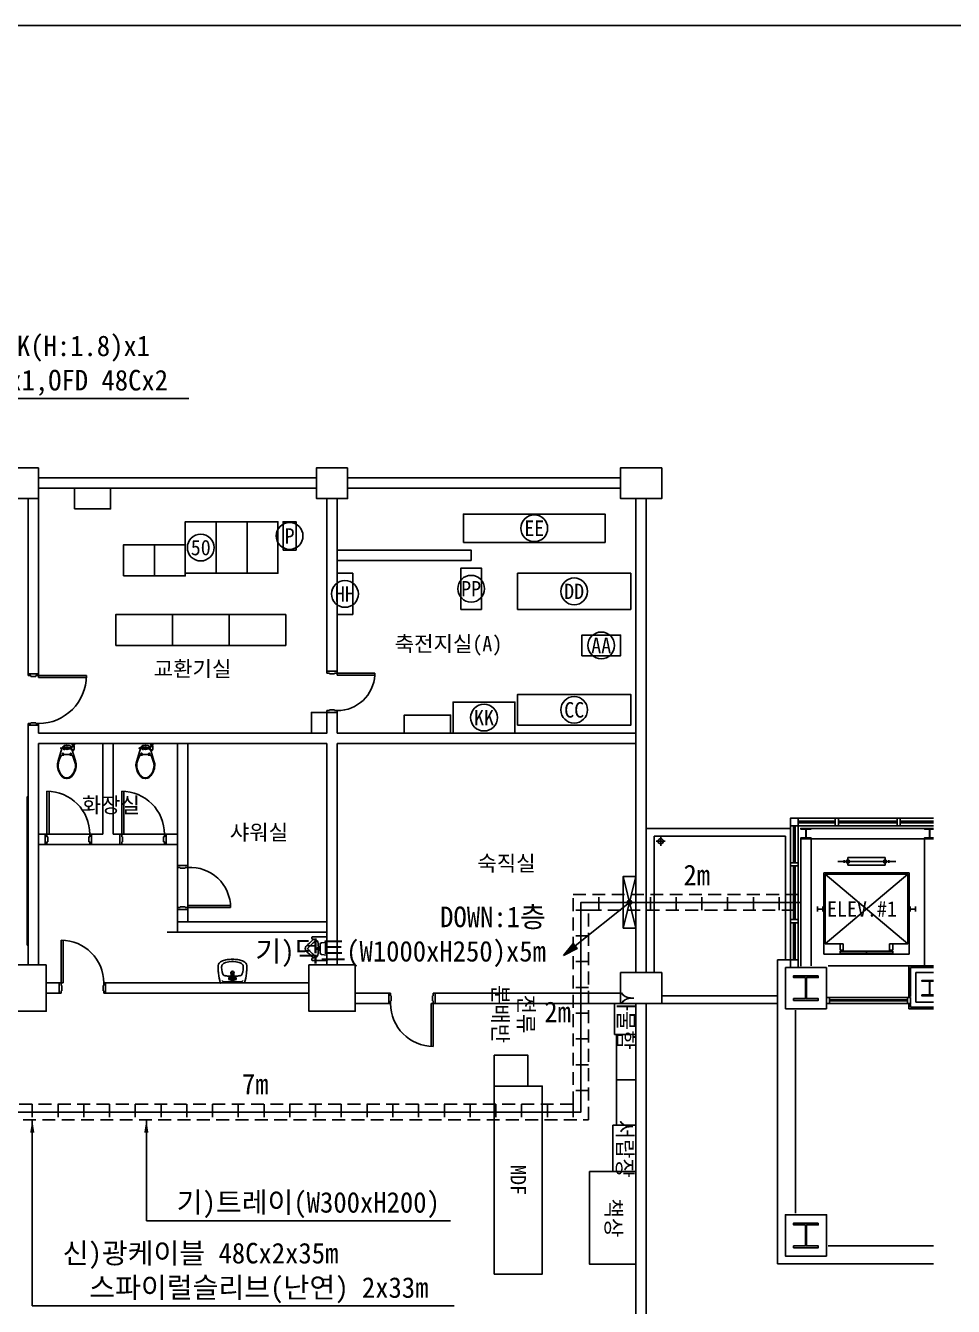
# Model space of a CAD drawing. Header units: millimetres. Extents: x -168211 to -88611, y 11020 to 97685.
# Drawn here: x -131069 to -113057, y 37764 to 62620 of the extents above; entities that cross this region are included whole.
import ezdxf
from ezdxf.enums import TextEntityAlignment as Align

# ---------------------------------------------------------------- set-up
doc = ezdxf.new("R2010")
doc.units = ezdxf.units.MM
doc.linetypes.add('HIDDEN2', pattern=[0.1875, 0.125, -0.0625])
for name, color, linetype in [('TN-SYMB', 1, 'Continuous'), ('TT-CABL', 4, 'Continuous'), ('TT-TEXT', 3, 'Continuous'), ('TT-TRAY', 4, 'Continuous'), ('TZ-BASE', 253, 'Continuous'), ('TZ-LEAL', 1, 'Continuous'), ('TZ-LEAT', 3, 'Continuous'), ('TZ-SYMB', 2, 'Continuous'), ('TZ-TEX2', 3, 'Continuous')]:
    doc.layers.add(name, color=color, linetype=linetype)
doc.layers.add('TX-PAPR', color=2, linetype='Continuous', plot=False)
doc.styles.get("Standard").update_dxf_attribs({"font": 'GulimChe.ttf'})
doc.dimstyles.new('D100', dxfattribs={"dimscale": 100, "dimtxt": 3, "dimasz": 2.5, "dimexe": 0.5, "dimexo": 0.5, "dimgap": 0.5, "dimtad": 1, "dimdec": 0, "dimzin": 1, "dimdsep": 46, "dimlunit": 6, "dimtxsty": 'Standard', "dimcen": 1, "dimclrd": 1, "dimclre": 1, "dimclrt": 3, "dimadec": 0, "dimazin": 0, "dimtfac": 1, "dimtdec": 0, "dimtix": 1, "dimtmove": 2, "dimatfit": 3, "dimfxl": 0, "dimtvp": 2, "dimlwd": -1, "dimlwe": -1, "dimarcsym": 0})

# ---------------------------------------------------------------- blocks, each defined once
blk = doc.blocks.new('T02-P1')
at = {"layer": 'TZ-BASE', "linetype": 'ByBlock'}
for p, q in [((0, 89), (0, 161)), ((18, 143), (18, 107)), ((44, 135), (18, 135)), ((44, 115), (18, 115)), ((40, 0), (40, 31)), ((63, 144), (44, 144)), ((44, 144), (44, 107)), ((63, 131), (44, 131)), ((63, 119), (44, 119)), ((63, 107), (44, 107)), ((63, 144), (63, 107)), ((63, 110), (67, 110)), ((68, 92), (95, 92)), ((68, 92), (68, 76)), ((68, 76), (95, 76)), ((75, 102), (75, 92)), ((79, 17), (79, 30)), ((81, 92), (81, 76)), ((82, 33), (108, 33)), ((85, 33), (85, 76)), ((122, 92), (95, 92)), ((122, 76), (95, 76)), ((105, 33), (105, 76)), ((108, 92), (108, 76)), ((111, 17), (111, 30)), ((115, 99), (337, 166)), ((115, 102), (115, 92)), ((122, 92), (122, 76)), ((127, 110), (123, 110)), ((127, 139), (127, 110)), ((128, 139), (127, 139)), ((128, 110), (127, 110)), ((133, 134), (133, 115)), ((133, 129), (138, 129)), ((133, 121), (138, 121)), ((140, 123), (140, 127)), ((221, 86), (197, 86)), ((221, 64), (197, 64)), ((229, 56), (219, 56)), ((219, 0), (219, 56)), ((229, 56), (229, 105)), ((421, 183), (419, 183)), ((40, 0), (40, -31)), ((68, -38), (68, -55)), ((95, -38), (68, -38)), ((68, -55), (95, -55)), ((77, -55), (77, -69)), ((77, -69), (95, -69)), ((81, -38), (81, -55)), ((83, -89), (90, -91)), ((85, -38), (85, -21)), ((92, -69), (88, -114)), ((95, -38), (122, -38)), ((122, -55), (95, -55)), ((113, -69), (95, -69)), ((98, -69), (102, -114)), ((100, -94), (337, -166)), ((105, -38), (105, -21)), ((108, -38), (108, -55)), ((113, -55), (113, -69)), ((122, -38), (122, -55)), ((221, -64), (197, -64)), ((221, -86), (197, -86)), ((219, 0), (219, -56)), ((229, -56), (219, -56)), ((229, -56), (229, -105)), ((421, -183), (419, -183))]:
    blk.add_line(p, q, dxfattribs=at)
blk.add_lwpolyline([(95, 12), (83, 0), (95, -12), (107, 0)], close=True, dxfattribs=at)
blk.add_circle((95, 0), 23.5, dxfattribs=at)
for centre, radius, start, end in [((0, 143), 18.2, 0, 90), ((0, 107), 18.2, 270, 0), ((100, 31), 60, 121.7058, 180), ((94, 21), 123, 74.2163, 104.6078), ((67, 102), 8, 0, 90), ((82, 30), 3, 90, 180), ((108, 30), 3, 360, 90), ((123, 102), 8, 90, 180), ((128, 134), 5, 0, 90), ((128, 115), 5, 270, 0), ((138, 127), 2, 0, 90), ((138, 123), 2, 270, 0), ((201, 75), 11.2, 109.3841, 250.6159), ((217, 75), 11.2, 289.3841, 70.6159), ((498, -380), 554, 101.7541, 119.01), ((343, 149), 11.3, 125.6748, 183.1732), ((426, 7), 176, 92.2293, 120.4115), ((418, -102), 280, 100.0111, 106.7769), ((426, 7), 161, 92.2293, 104.6284), ((418, -102), 270, 87.5478, 89.6565), ((418, -102), 285, 87.5478, 89.3157), ((420, -142), 325, 45.4387, 88.1493), ((420, -142), 310, 44.5566, 88.1493), ((560, 0), 110, 0, 45.4387), ((560, 0), 125, 26.0543, 45.4387), ((646, 46), 28.1, 318.2158, 17.8213), ((560, 0), 120, 0, 19.6497), ((100, -31), 60, 180, 253.2231), ((94, -113), 6.88, 193.7452, 274.2576), ((96, -113), 6.88, 265.7424, 346.2548), ((201, -75), 11.2, 109.3841, 250.6159), ((217, -75), 11.2, 289.3841, 70.6159), ((498, 380), 554, 240.99, 258.2459), ((343, -149), 11.3, 176.8268, 234.3252), ((426, -7), 176, 239.5885, 267.7707), ((418, 102), 280, 253.2231, 259.9889), ((426, -7), 161, 255.3716, 267.7707), ((418, 102), 270, 270.3435, 272.4522), ((418, 102), 285, 270.6843, 272.4522), ((420, 142), 310, 271.8507, 315.4434), ((420, 142), 325, 271.8507, 314.5613), ((560, 0), 110, 314.5613, 0), ((560, 0), 125, 314.5613, 333.9457), ((646, -46), 28.1, 342.1787, 41.7842), ((560, 0), 120, 340.3503, 0)]:
    blk.add_arc(centre, radius, start, end, dxfattribs=at)
for p in [(680, 0), (40, 0)]:
    blk.add_point(p, dxfattribs=at)
blk = doc.blocks.new('L03-P1')
at = {"layer": 'TZ-BASE', "linetype": 'ByBlock'}
for p, q in [((-236, 0), (236, 0)), ((-166, -20), (0, -20)), ((-77, -134), (-29, -134)), ((0, -48), (-71, -64)), ((-71, -64), (-71, -97)), ((-71, -97), (-30, -127)), ((0, -55), (-62, -67)), ((-62, -67), (-62, -103)), ((-36, -93), (-19, -188)), ((-10, -57), (-10, -66)), ((-10, -66), (12, -66)), ((-8, -179), (-8, -101)), ((0, -179), (-8, -179)), ((166, -20), (0, -20)), ((0, -48), (71, -64)), ((0, -55), (62, -67)), ((0, -179), (8, -179)), ((8, -179), (8, -101)), ((12, -66), (12, -57)), ((36, -93), (19, -188)), ((28, -134), (77, -134)), ((71, -97), (30, -127)), ((62, -67), (62, -103)), ((71, -64), (71, -97))]:
    blk.add_line(p, q, dxfattribs=at)
for centre, radius, start, end in [((825, -291), 1100, 164.6714, 174.6354), ((-825, -291), 1100, 5.3646, 15.3286), ((721, -317), 1000, 172.5947, 176.495), ((170, -306), 380, 167.7492, 181.3724), ((-163, -65), 45.6, 93.9023, 157.5159), ((-13, -249), 190, 154.9139, 172.6899), ((-138, -193), 53, 102.9122, 158.9195), ((-82, -434), 300, 89.0846, 103.1754), ((0, -91), 36.1, 342.0696, 197.8129), ((0, -196), 31.5, 132.5097, 47.6329), ((0, -109), 27.3, 353.1079, 186.8921), ((0, -115), 27.3, 173.1079, 6.8921), ((0, -196), 20.5, 154.9252, 25.1609), ((0, -101), 7.81, 0, 180), ((82, -434), 300, 76.8246, 90.9154), ((138, -193), 53, 21.0805, 77.0878), ((163, -65), 45.6, 22.4841, 86.0977), ((13, -249), 190, 7.3101, 25.0861), ((-170, -306), 380, 358.6276, 12.2508), ((-721, -317), 1000, 3.505, 7.4053), ((200, -312), 480, 173.306, 180.8772), ((-150, -311), 130, 183.4609, 203.4359), ((-167, -319), 112, 203.1618, 228.7366), ((-116, -246), 200, 231.6705, 247.1995), ((18, -283), 230, 188.0028, 193.6262), ((-133, -315), 76, 196.7741, 249.1941), ((-50, -57), 400, 248.9382, 262.0951), ((-75, -205), 200, 244.9561, 253.178), ((0, 44), 460, 253.1486, 270), ((0, 360), 820, 262.6243, 270), ((0, 44), 460, 270, 286.8514), ((0, 360), 820, 270, 277.3757), ((50, -57), 400, 277.9049, 291.0618), ((75, -205), 200, 286.822, 295.0439), ((133, -315), 76, 290.8059, 343.2259), ((116, -246), 200, 292.8005, 308.3295), ((-18, -283), 230, 346.3738, 351.9972), ((167, -319), 112, 311.2634, 336.8382), ((150, -311), 130, 336.5641, 356.5391), ((-200, -312), 480, 359.1228, 6.694)]:
    blk.add_arc(centre, radius, start, end, dxfattribs=at)
for p in [(236, 0), (0, -460)]:
    blk.add_point(p, dxfattribs=at)
blk = doc.blocks.new('U04-P1')
at = {"layer": 'TZ-BASE', "linetype": 'ByBlock'}
for p, q in [((-230, 0), (230, 0)), ((-113, -104), (-127, 0)), ((127, 0), (113, -104)), ((230, 0), (230, -282)), ((-230, 0), (-230, -282)), ((-188, -284), (-166, -213)), ((-127, -5), (0, -5)), ((-84, -130), (0, -130)), ((127, -5), (0, -5)), ((84, -130), (0, -130)), ((188, -284), (166, -213)), ((-222, -290), (-196, -290)), ((-18, -363), (-16, -365)), ((18, -363), (16, -365)), ((222, -290), (196, -290))]:
    blk.add_line(p, q, dxfattribs=at)
for centre, radius, start, end in [((-118, -228), 50, 102.3804, 162.4744), ((1364, 1015), 1952, 218.6033, 224.9318), ((0, -765), 600, 90, 102.3804), ((-84, -100), 30, 187.6668, 270), ((-4, -143), 42.9, 212.8721, 275.5867), ((0, -765), 600, 77.6196, 90), ((4, -143), 42.9, 264.4133, 327.1279), ((-1364, 1015), 1952, 315.0682, 321.3967), ((84, -100), 30, 270, 352.3332), ((118, -228), 50, 17.5256, 77.6196), ((-222, -282), 8, 180, 270), ((-196, -282), 8, 270, 342.4744), ((-177, -289), 16.4, 41.0906, 118.9984), ((1341, 1039), 2000, 221.1724, 225.9074), ((0, -350), 70, 223.1966, 270), ((0, -350), 22, 223.1966, 270), ((0, -350), 22, 270, 316.8034), ((0, -350), 70, 270, 316.8034), ((-1341, 1039), 2000, 314.0926, 318.8276), ((177, -289), 16.4, 61.0016, 138.9094), ((196, -282), 8, 197.5256, 270), ((222, -282), 8, 270, 0)]:
    blk.add_arc(centre, radius, start, end, dxfattribs=at)
for p in [(230, 0), (230, 0), (0, -420), (222, -290)]:
    blk.add_point(p, dxfattribs=at)

msp = doc.modelspace()

# ---------------------------------------------------------------- hatches: boundary and pattern name
at = {"layer": 'TZ-SYMB'}
msp.add_hatch(color=256, dxfattribs=at).paths.add_polyline_path([(-120628.4, 44575.6), (-120358.8, 44712), (-120436.5, 44809.1)])

# ---------------------------------------------------------------- linework, layer by layer
at = {"layer": 'TN-SYMB'}
for points in [[(-130119.2, 53241.2), (-129419.2, 53241.2), (-129419.2, 53641.2), (-130119.2, 53641.2)], [(-127969.2, 51991.2), (-127369.2, 51991.2), (-127369.2, 52991.2), (-127969.2, 52991.2)], [(-127369.2, 51991.2), (-126769.2, 51991.2), (-126769.2, 52991.2), (-127369.2, 52991.2)], [(-126769.2, 51991.2), (-126169.2, 51991.2), (-126169.2, 52991.2), (-126769.2, 52991.2)], [(-126069.2, 52441.2), (-125819.2, 52441.2), (-125819.2, 52991.2), (-126069.2, 52991.2)], [(-122569.2, 52591.2), (-119819.2, 52591.2), (-119819.2, 53141.2), (-122569.2, 53141.2)], [(-129169.2, 51941.2), (-128569.2, 51941.2), (-128569.2, 52541.2), (-129169.2, 52541.2)], [(-128569.2, 51941.2), (-127969.2, 51941.2), (-127969.2, 52541.2), (-128569.2, 52541.2)], [(-124719.2, 51191.2), (-124719.2, 51991.2), (-125019.2, 51991.2), (-125019.2, 51191.2)], [(-122619.2, 51291.2), (-122219.2, 51291.2), (-122219.2, 52091.2), (-122619.2, 52091.2)], [(-121519.2, 51291.2), (-119319.2, 51291.2), (-119319.2, 51991.2), (-121519.2, 51991.2)], [(-129319.2, 50591.2), (-128219.2, 50591.2), (-128219.2, 51191.2), (-129319.2, 51191.2)], [(-128219.2, 50591.2), (-127119.2, 50591.2), (-127119.2, 51191.2), (-128219.2, 51191.2)], [(-127119.2, 50591.2), (-126019.2, 50591.2), (-126019.2, 51191.2), (-127119.2, 51191.2)], [(-120269.2, 50391.2), (-119519.2, 50391.2), (-119519.2, 50791.2), (-120269.2, 50791.2)], [(-122769.2, 48891.2), (-121569.2, 48891.2), (-121569.2, 49491.2), (-122769.2, 49491.2)], [(-121519.2, 49041.2), (-119319.2, 49041.2), (-119319.2, 49641.2), (-121519.2, 49641.2)], [(-125519.2, 48891.2), (-125219.2, 48891.2), (-125219.2, 49291.2), (-125519.2, 49291.2)], [(-122819.2, 48891.2), (-122819.2, 49241.2), (-123719.2, 49241.2), (-123719.2, 48891.2)], [(-131039.2, 46902.9), (-131019.2, 46902.9), (-131019.2, 47652.9), (-131039.2, 47652.9)], [(-131039.2, 46152.9), (-131019.2, 46152.9), (-131019.2, 46902.9), (-131039.2, 46902.9)], [(-131039.2, 45422.9), (-131019.2, 45422.9), (-131019.2, 46152.9), (-131039.2, 46152.9)], [(-131039.2, 44772.9), (-131019.2, 44772.9), (-131019.2, 45422.9), (-131039.2, 45422.9)], [(-119639.2, 43041.2), (-119219.2, 43041.2), (-119219.2, 43641.2), (-119639.2, 43641.2)], [(-119599.2, 42161.2), (-119219.2, 42161.2), (-119219.2, 43041.2), (-119599.2, 43041.2)], [(-121969.2, 42641.2), (-121969.2, 42041.2), (-121319.2, 42041.2), (-121319.2, 42641.2)], [(-121969.2, 42041.2), (-121969.2, 38391.2), (-121039.2, 38391.2), (-121039.2, 42041.2)], [(-119599.2, 41281.2), (-119219.2, 41281.2), (-119219.2, 42161.2), (-119599.2, 42161.2)], [(-119669.2, 41281.2), (-119669.2, 40381.2), (-119219.2, 40381.2), (-119219.2, 41281.2)], [(-120119.2, 40381.2), (-120119.2, 38581.2), (-119219.2, 38581.2), (-119219.2, 40381.2)]]:
    msp.add_lwpolyline(points, close=True, dxfattribs=at)
at = {"layer": 'TT-CABL'}
for points in [[(-136844.2, 48491.2), (-136844.2, 47924.6), (-134342.7, 47924.6), (-134342.7, 41536.3), (-120289.6, 41536.3), (-120289.6, 45604.7), (-116019.2, 45604.7)], [(-119469.2, 45104.7), (-119219.2, 46104.7)], [(-119469.2, 46104.7), (-119219.2, 45104.7)]]:
    msp.add_lwpolyline(points, dxfattribs=at)
msp.add_lwpolyline([(-119469.2, 45104.7), (-119219.2, 45104.7), (-119219.2, 46104.7), (-119469.2, 46104.7)], close=True, dxfattribs=at)
at = {"layer": 'TT-TEXT'}
for centre in [(-125944.2, 52716.2), (-121194.2, 52866.2), (-127669.2, 52491.2), (-122419.2, 51691.2), (-124869.2, 51591.2), (-120419.2, 51641.2), (-119894.2, 50591.2), (-120419.2, 49341.2), (-122169.2, 49191.2)]:
    msp.add_circle(centre, 260, dxfattribs=at)
at = {"layer": 'TT-TRAY', "flags": 128}
msp.add_lwpolyline([(-122419.2, 52241.2), (-125019.2, 52241.2), (-125019.2, 52441.2), (-122419.2, 52441.2), (-122419.2, 52241.2)], dxfattribs=at)
at = {"layer": 'TT-TRAY', "linetype": 'HIDDEN2', "ltscale": 2000}
for points in [[(-136994.2, 48491.2), (-136994.2, 47774.6), (-134492.7, 47774.6), (-134492.7, 41386.3), (-120139.6, 41386.3), (-120139.6, 45454.7), (-116019.2, 45454.7)], [(-136694.2, 48491.2), (-136694.2, 48074.6), (-134192.7, 48074.6), (-134192.7, 41686.3), (-120439.6, 41686.3), (-120439.6, 45754.7), (-116019.2, 45754.7)], [(-119939.6, 45454.7), (-119939.6, 45754.7)], [(-118939.6, 45454.7), (-118939.6, 45754.7)], [(-118439.6, 45454.7), (-118439.6, 45754.7)], [(-117939.6, 45454.7), (-117939.6, 45754.7)], [(-117439.6, 45454.7), (-117439.6, 45754.7)], [(-116939.6, 45454.7), (-116939.6, 45754.7)], [(-116439.6, 45454.7), (-116439.6, 45754.7)], [(-120139.6, 45454.7), (-120439.6, 45454.7)], [(-120139.6, 44954.7), (-120439.6, 44954.7)], [(-120139.6, 44454.7), (-120439.6, 44454.7)], [(-120139.6, 43954.7), (-120439.6, 43954.7)], [(-120139.6, 43454.7), (-120439.6, 43454.7)], [(-120139.6, 42954.7), (-120439.6, 42954.7)], [(-120139.6, 42454.7), (-120439.6, 42454.7)], [(-120139.6, 41954.7), (-120439.6, 41954.7)], [(-130939.6, 41686.3), (-130939.6, 41386.3)], [(-130439.6, 41686.3), (-130439.6, 41386.3)], [(-129939.6, 41686.3), (-129939.6, 41386.3)], [(-129439.6, 41686.3), (-129439.6, 41386.3)], [(-128939.6, 41686.3), (-128939.6, 41386.3)], [(-128439.6, 41686.3), (-128439.6, 41386.3)], [(-127939.6, 41686.3), (-127939.6, 41386.3)], [(-127439.6, 41686.3), (-127439.6, 41386.3)], [(-126939.6, 41686.3), (-126939.6, 41386.3)], [(-126439.6, 41686.3), (-126439.6, 41386.3)], [(-125939.6, 41686.3), (-125939.6, 41386.3)], [(-125439.6, 41686.3), (-125439.6, 41386.3)], [(-124939.6, 41686.3), (-124939.6, 41386.3)], [(-124439.6, 41686.3), (-124439.6, 41386.3)], [(-123939.6, 41686.3), (-123939.6, 41386.3)], [(-123439.6, 41686.3), (-123439.6, 41386.3)], [(-122939.6, 41686.3), (-122939.6, 41386.3)], [(-122439.6, 41686.3), (-122439.6, 41386.3)], [(-121939.6, 41686.3), (-121939.6, 41386.3)], [(-121439.6, 41686.3), (-121439.6, 41386.3)], [(-120939.6, 41686.3), (-120939.6, 41386.3)], [(-120439.6, 41686.3), (-120439.6, 41386.3)]]:
    msp.add_lwpolyline(points, dxfattribs=at)
at = {"layer": 'TX-PAPR'}
msp.add_lwpolyline([(-168211, 62620.4), (-88611, 62620.4), (-88611, 11020.4), (-168211, 11020.4)], close=True, dxfattribs=at)
at = {"layer": 'TZ-BASE'}
for p, q in [((-125419.2, 53841.2), (-130819.2, 53841.2)), ((-119519.2, 53841.2), (-124819.2, 53841.2)), ((-131019.2, 50041.2), (-131019.2, 53441.2)), ((-125419.2, 53641.2), (-130819.2, 53641.2)), ((-130819.2, 53441.2), (-130819.2, 50041.2)), ((-125219.2, 53441.2), (-125219.2, 50091.2)), ((-125019.2, 53441.2), (-125019.2, 50091.2)), ((-119519.2, 53641.2), (-124819.2, 53641.2)), ((-119219.2, 53441.2), (-119219.2, 44241.2)), ((-119019.2, 53441.2), (-119019.2, 44241.2)), ((-131019.2, 50041.2), (-131019.2, 50006.2)), ((-130819.2, 50041.2), (-131019.2, 50041.2)), ((-131019.2, 50006.2), (-130969.2, 50006.2)), ((-130969.2, 50041.2), (-130869.2, 50041.2)), ((-130969.2, 50006.2), (-130969.2, 49991.2)), ((-130969.2, 49991.2), (-130869.2, 49991.2)), ((-130869.2, 50006.2), (-130819.2, 50006.2)), ((-130869.2, 49991.2), (-130869.2, 50006.2)), ((-130819.2, 50006.2), (-130819.2, 50041.2)), ((-130819.2, 50006.2), (-129889.2, 50006.2)), ((-130819.2, 50006.2), (-130819.2, 49966.2)), ((-130819.2, 49966.2), (-129890, 49966.2)), ((-125019.2, 50091.2), (-125219.2, 50091.2)), ((-125219.2, 50091.2), (-125219.2, 50056.2)), ((-125219.2, 50056.2), (-125169.2, 50056.2)), ((-125169.2, 50091.2), (-125069.2, 50091.2)), ((-125169.2, 50056.2), (-125169.2, 50041.2)), ((-125169.2, 50041.2), (-125069.2, 50041.2)), ((-125069.2, 50041.2), (-125069.2, 50056.2)), ((-125069.2, 50056.2), (-125019.2, 50056.2)), ((-125019.2, 50056.2), (-125019.2, 50091.2)), ((-125019.2, 50056.2), (-124290.3, 50056.2)), ((-125019.2, 50056.2), (-125019.2, 50016.2)), ((-125019.2, 50016.2), (-124290.3, 50016.2)), ((-125219.2, 49291.2), (-125219.2, 49326.2)), ((-125219.2, 49326.2), (-125169.2, 49326.2)), ((-125019.2, 49291.2), (-125219.2, 49291.2)), ((-125219.2, 49291.2), (-125219.2, 48891.2)), ((-125169.2, 49326.2), (-125169.2, 49341.2)), ((-125169.2, 49341.2), (-125069.2, 49341.2)), ((-125169.2, 49291.2), (-125069.2, 49291.2)), ((-125069.2, 49341.2), (-125069.2, 49326.2)), ((-125069.2, 49326.2), (-125019.2, 49326.2)), ((-125019.2, 49326.2), (-125019.2, 49291.2)), ((-125019.2, 49291.2), (-125019.2, 48891.2)), ((-131019.2, 44391.2), (-131019.2, 49076.2)), ((-131019.2, 49076.2), (-130969.2, 49076.2)), ((-131019.2, 49041.2), (-131019.2, 49076.2)), ((-130819.2, 49041.2), (-131019.2, 49041.2)), ((-130969.2, 49091.2), (-130869.2, 49091.2)), ((-130969.2, 49076.2), (-130969.2, 49091.2)), ((-130969.2, 49041.2), (-130869.2, 49041.2)), ((-130869.2, 49091.2), (-130869.2, 49076.2)), ((-130869.2, 49076.2), (-130819.2, 49076.2)), ((-130819.2, 49076.2), (-130819.2, 48891.2)), ((-130819.2, 49076.2), (-130819.2, 49041.2)), ((-130819.2, 48891.2), (-125219.2, 48891.2)), ((-125019.2, 48891.2), (-119219.2, 48891.2)), ((-130819.2, 48691.2), (-125219.2, 48691.2)), ((-130819.2, 48691.2), (-130819.2, 44391.2)), ((-129569.2, 48691.2), (-129569.2, 46930.1)), ((-129369.2, 48691.2), (-129369.2, 46930.1)), ((-128119.2, 48691.2), (-128119.2, 45029.7)), ((-127919.2, 48691.2), (-127919.2, 45229.7)), ((-125219.2, 48691.2), (-125219.2, 44391.2)), ((-125019.2, 48691.2), (-125019.2, 44391.2)), ((-125019.2, 48691.2), (-119219.2, 48691.2)), ((-130654.2, 47760.1), (-130654.2, 46930.1)), ((-130614.2, 46930.1), (-130614.2, 47759.1)), ((-129204.2, 46930.1), (-129204.2, 47760.1)), ((-129164.2, 46930.1), (-129164.2, 47759.1)), ((-116069.2, 47241.2), (-115349.2, 47241.2)), ((-115289.2, 47241.2), (-114149.2, 47241.2)), ((-114089.2, 47241.2), (-113443.4, 47241.2)), ((-116219.2, 47041.2), (-119019.2, 47041.2)), ((-119019.2, 47041.2), (-119019.2, 44241.2)), ((-116219.2, 46371.2), (-116219.2, 47091.2)), ((-116159.2, 46371.2), (-116159.2, 47091.2)), ((-116129.2, 46371.2), (-116129.2, 47091.2)), ((-116069.2, 47181.2), (-115349.2, 47181.2)), ((-116069.2, 47151.2), (-115349.2, 47151.2)), ((-116069.2, 47091.2), (-115349.2, 47091.2)), ((-116069.2, 46371.2), (-116069.2, 47091.2)), ((-113619.2, 47041.2), (-115819.2, 47041.2)), ((-115289.2, 47181.2), (-114149.2, 47181.2)), ((-115289.2, 47151.2), (-114149.2, 47151.2)), ((-115289.2, 47091.2), (-114149.2, 47091.2)), ((-114089.2, 47181.2), (-113443.4, 47181.2)), ((-114089.2, 47151.2), (-113443.4, 47151.2)), ((-114089.2, 47091.2), (-113443.4, 47091.2)), ((-130819.2, 46930.1), (-129569.2, 46930.1)), ((-130819.2, 46730.1), (-129569.2, 46730.1)), ((-130689.2, 46930.1), (-130689.2, 46730.1)), ((-130689.2, 46930.1), (-130689.2, 46730.1)), ((-130654.2, 46930.1), (-130614.2, 46930.1)), ((-130654.2, 46880.1), (-130654.2, 46930.1)), ((-130639.2, 46880.1), (-130654.2, 46880.1)), ((-130654.2, 46730.1), (-130654.2, 46780.1)), ((-130654.2, 46780.1), (-130639.2, 46780.1)), ((-130639.2, 46780.1), (-130639.2, 46880.1)), ((-129789.2, 46780.1), (-129789.2, 46880.1)), ((-129789.2, 46780.1), (-129789.2, 46880.1)), ((-129569.2, 46730.1), (-128119.2, 46730.1)), ((-129369.2, 46930.1), (-128119.2, 46930.1)), ((-129204.2, 46930.1), (-129239.2, 46930.1)), ((-129239.2, 46930.1), (-129239.2, 46730.1)), ((-129239.2, 46930.1), (-129239.2, 46730.1)), ((-129239.2, 46730.1), (-129204.2, 46730.1)), ((-129204.2, 46930.1), (-129164.2, 46930.1)), ((-129204.2, 46880.1), (-129204.2, 46930.1)), ((-129189.2, 46880.1), (-129204.2, 46880.1)), ((-129204.2, 46730.1), (-129204.2, 46780.1)), ((-129204.2, 46780.1), (-129189.2, 46780.1)), ((-129189.2, 46780.1), (-129189.2, 46880.1)), ((-128339.2, 46780.1), (-128339.2, 46880.1)), ((-128339.2, 46780.1), (-128339.2, 46880.1)), ((-116319.2, 46891.2), (-118869.2, 46891.2)), ((-118869.2, 46891.2), (-118869.2, 44241.2)), ((-118652, 46791.2), (-118827, 46791.2)), ((-118739.5, 46878.7), (-118739.5, 46703.7)), ((-116319.2, 44491.2), (-116319.2, 46891.2)), ((-116019.2, 44368.3), (-116019.2, 46841.2)), ((-115819.2, 44371.2), (-115819.2, 46841.2)), ((-113619.2, 46841.2), (-115819.2, 46841.2)), ((-113619.2, 44371.2), (-113619.2, 46841.2)), ((-127919.2, 46319.7), (-128119.2, 46319.7)), ((-128119.2, 46319.7), (-128119.2, 46284.7)), ((-128119.2, 46284.7), (-128069.2, 46284.7)), ((-128069.2, 46319.7), (-127969.2, 46319.7)), ((-128069.2, 46284.7), (-128069.2, 46269.7)), ((-128069.2, 46269.7), (-127969.2, 46269.7)), ((-127969.2, 46284.7), (-127919.2, 46284.7)), ((-127969.2, 46269.7), (-127969.2, 46284.7)), ((-127919.2, 46284.7), (-127919.2, 46319.7)), ((-116219.2, 45271.2), (-116219.2, 46306.2)), ((-116159.2, 45271.2), (-116159.2, 46306.2)), ((-116129.2, 45271.2), (-116129.2, 46306.2)), ((-116069.2, 45271.2), (-116069.2, 46306.2)), ((-115302.1, 46400.2), (-114175.9, 46400.2)), ((-115179.2, 46375.2), (-115179.2, 46425.2)), ((-115129.2, 46375.2), (-115129.2, 46425.2)), ((-115129.2, 46425.2), (-115079.2, 46425.2)), ((-115129.2, 46375.2), (-115079.2, 46375.2)), ((-115104.2, 46325.2), (-115104.2, 46475.2)), ((-115104.2, 46475.2), (-114384.2, 46475.2)), ((-115104.2, 46325.2), (-114384.2, 46325.2)), ((-115079.2, 46375.2), (-115079.2, 46425.2)), ((-114409.2, 46375.2), (-114409.2, 46425.2)), ((-114359.2, 46425.2), (-114409.2, 46425.2)), ((-114359.2, 46375.2), (-114409.2, 46375.2)), ((-114384.2, 46325.2), (-114384.2, 46475.2)), ((-114359.2, 46375.2), (-114359.2, 46425.2)), ((-114309.2, 46375.2), (-114309.2, 46425.2)), ((-115574.2, 44600.2), (-115574.2, 46180.2)), ((-115574.2, 46180.2), (-113914.2, 46180.2)), ((-115544.2, 44800.2), (-113944.2, 46150.2)), ((-113944.2, 44800.2), (-115544.2, 46150.2)), ((-115544.2, 44800.2), (-115544.2, 46150.2)), ((-115544.2, 46150.2), (-113944.2, 46150.2)), ((-113944.2, 44800.2), (-113944.2, 46150.2)), ((-113914.2, 44600.2), (-113914.2, 46180.2)), ((-128119.2, 45504.7), (-128069.2, 45504.7)), ((-128119.2, 45469.7), (-128119.2, 45504.7)), ((-128069.2, 45519.7), (-127969.2, 45519.7)), ((-128069.2, 45504.7), (-128069.2, 45519.7)), ((-127969.2, 45519.7), (-127969.2, 45504.7)), ((-127969.2, 45504.7), (-127919.2, 45504.7)), ((-127919.2, 45544.7), (-127090.1, 45544.7)), ((-127919.2, 45504.7), (-127919.2, 45544.7)), ((-127919.2, 45504.7), (-127089.2, 45504.7)), ((-127919.2, 45504.7), (-127919.2, 45469.7)), ((-115694.2, 45425.2), (-115694.2, 45525.2)), ((-115594.2, 45425.2), (-115594.2, 45525.2)), ((-113894.2, 45425.2), (-113894.2, 45525.2)), ((-113794.2, 45425.2), (-113794.2, 45525.2)), ((-127919.2, 45469.7), (-128119.2, 45469.7)), ((-127919.2, 45469.7), (-128119.2, 45469.7)), ((-115594.2, 45475.2), (-115694.2, 45475.2)), ((-113894.2, 45475.2), (-113794.2, 45475.2)), ((-125219.2, 45029.7), (-128319.2, 45029.7)), ((-125219.2, 45229.7), (-128119.2, 45229.7)), ((-116219.2, 44491.2), (-116219.2, 45211.2)), ((-116159.2, 44491.2), (-116159.2, 45211.2)), ((-116129.2, 44491.2), (-116129.2, 45211.2)), ((-116069.2, 44491.2), (-116069.2, 45211.2)), ((-130380.7, 44041.2), (-130380.7, 44871.2)), ((-130340.7, 44041.2), (-130340.7, 44870.2)), ((-115544.2, 44800.2), (-115194.1, 44800.2)), ((-115254.1, 44680.2), (-115254.1, 44800.2)), ((-115194.1, 44680.2), (-115194.1, 44800.2)), ((-114294.2, 44680.2), (-114294.2, 44800.2)), ((-114294.2, 44800.2), (-113944.2, 44800.2)), ((-114234.2, 44680.2), (-114234.2, 44800.2)), ((-115574.2, 44600.2), (-113914.2, 44600.2)), ((-115254.2, 44660.2), (-114234.2, 44660.2)), ((-115254.2, 44620.2), (-115254.2, 44660.2)), ((-115254.2, 44620.2), (-114234.2, 44620.2)), ((-115254.1, 44680.2), (-115194.1, 44680.2)), ((-114744.2, 44620.2), (-114744.2, 44660.2)), ((-114744.2, 44620.2), (-114744.2, 44660.2)), ((-114294.2, 44680.2), (-114234.2, 44680.2)), ((-114234.2, 44620.2), (-114234.2, 44660.2)), ((-116469.2, 44491.2), (-116469.2, 38591.2)), ((-116469.2, 44491.2), (-116219.2, 44491.2)), ((-116319.2, 44341.2), (-115519.2, 44341.2)), ((-116319.2, 44341.2), (-116319.2, 43541.2)), ((-115519.2, 43541.2), (-115519.2, 44341.2)), ((-113919.2, 44371.2), (-115489.2, 44371.2)), ((-113919.2, 43776.2), (-113919.2, 44371.2)), ((-113443.4, 44371.2), (-113919.2, 44371.2)), ((-113889.2, 43776.2), (-113889.2, 44341.2)), ((-113443.4, 44341.2), (-113889.2, 44341.2)), ((-130415.7, 44041.2), (-130669.2, 44041.2)), ((-130415.7, 44041.2), (-130415.7, 43841.2)), ((-130380.7, 44041.2), (-130415.7, 44041.2)), ((-130415.7, 44041.2), (-130415.7, 43841.2)), ((-130380.7, 44041.2), (-130340.7, 44041.2)), ((-130380.7, 43991.2), (-130380.7, 44041.2)), ((-129550.7, 43991.2), (-129550.7, 44041.2)), ((-129550.7, 44041.2), (-129515.7, 44041.2)), ((-125569.2, 44041.2), (-129515.7, 44041.2)), ((-129515.7, 44041.2), (-129515.7, 43841.2)), ((-129515.7, 44041.2), (-129515.7, 43841.2)), ((-119019.2, 44241.2), (-118719.2, 44241.2)), ((-118719.2, 44241.2), (-118719.2, 43641.2)), ((-113789.2, 43671.2), (-113789.2, 44241.2)), ((-113789.2, 44241.2), (-113443.4, 44241.2)), ((-130415.7, 43841.2), (-130669.2, 43841.2)), ((-130415.7, 43841.2), (-130380.7, 43841.2)), ((-130365.7, 43991.2), (-130380.7, 43991.2)), ((-130380.7, 43841.2), (-130380.7, 43891.2)), ((-130380.7, 43891.2), (-130365.7, 43891.2)), ((-130365.7, 43891.2), (-130365.7, 43991.2)), ((-129565.7, 43891.2), (-129565.7, 43991.2)), ((-129565.7, 43991.2), (-129550.7, 43991.2)), ((-129550.7, 43891.2), (-129565.7, 43891.2)), ((-129550.7, 43841.2), (-129550.7, 43891.2)), ((-129515.7, 43841.2), (-129550.7, 43841.2)), ((-129515.7, 43891.2), (-129515.7, 43991.2)), ((-129515.7, 43891.2), (-129515.7, 43991.2)), ((-125569.2, 43841.2), (-129515.7, 43841.2)), ((-123984.2, 43841.2), (-124669.2, 43841.2)), ((-124019.2, 43841.2), (-124019.2, 43641.2)), ((-124019.2, 43841.2), (-123984.2, 43841.2)), ((-124019.2, 43641.2), (-124019.2, 43841.2)), ((-123984.2, 43841.2), (-123984.2, 43791.2)), ((-123984.2, 43791.2), (-123969.2, 43791.2)), ((-123969.2, 43791.2), (-123969.2, 43691.2)), ((-123169.2, 43791.2), (-123169.2, 43691.2)), ((-123154.2, 43791.2), (-123169.2, 43791.2)), ((-123119.2, 43841.2), (-123154.2, 43841.2)), ((-123154.2, 43841.2), (-123154.2, 43791.2)), ((-123119.2, 43841.2), (-123154.2, 43841.2)), ((-119519.2, 43841.2), (-123154.2, 43841.2)), ((-123119.2, 43841.2), (-123119.2, 43641.2)), ((-123119.2, 43641.2), (-123119.2, 43841.2)), ((-116469.2, 43791.2), (-118719.2, 43791.2)), ((-115459.2, 43761.2), (-113949.2, 43761.2)), ((-113919.2, 43776.2), (-113889.2, 43776.2)), ((-123984.2, 43641.2), (-124669.2, 43641.2)), ((-123984.2, 43641.2), (-124019.2, 43641.2)), ((-123984.2, 43691.2), (-123984.2, 43641.2)), ((-123969.2, 43691.2), (-123984.2, 43691.2)), ((-123154.2, 43641.2), (-123194.2, 43641.2)), ((-123194.2, 43641.2), (-123194.2, 42812.2)), ((-123169.2, 43691.2), (-123154.2, 43691.2)), ((-123119.2, 43641.2), (-123169.2, 43641.2)), ((-123154.2, 43691.2), (-123154.2, 43641.2)), ((-123154.2, 43641.2), (-123119.2, 43641.2)), ((-123154.2, 43641.2), (-123154.2, 42811.2)), ((-119519.2, 43641.2), (-123154.2, 43641.2)), ((-119219.2, 43641.2), (-119219.2, 36741.2)), ((-119019.2, 43641.2), (-119019.2, 36741.2)), ((-116469.2, 43641.2), (-118719.2, 43641.2)), ((-115519.2, 43541.2), (-116319.2, 43541.2)), ((-116119.2, 43511.2), (-116119.2, 39571.2)), ((-113949.2, 43711.2), (-115459.2, 43711.2)), ((-113949.2, 43691.2), (-115459.2, 43691.2)), ((-115459.2, 43641.2), (-113949.2, 43641.2)), ((-113919.2, 43541.2), (-113919.2, 43626.2)), ((-113919.2, 43626.2), (-113889.2, 43626.2)), ((-113919.2, 43541.2), (-113443.4, 43541.2)), ((-113889.2, 43571.2), (-113889.2, 43626.2)), ((-113889.2, 43571.2), (-113443.4, 43571.2)), ((-113789.2, 43671.2), (-113443.4, 43671.2)), ((-115489.2, 38941.2), (-113443.4, 38941.2)), ((-116469.2, 38591.2), (-113443.4, 38591.2))]:
    msp.add_line(p, q, dxfattribs=at)
at = {"layer": 'TZ-BASE', "flags": 128}
for points in [[(-130819.2, 54041.2), (-131419.2, 54041.2), (-131419.2, 53441.2), (-130819.2, 53441.2)], [(-124819.2, 54041.2), (-125419.2, 54041.2), (-125419.2, 53441.2), (-124819.2, 53441.2)], [(-130669.2, 44391.2), (-131569.2, 44391.2), (-131569.2, 43491.2), (-130669.2, 43491.2)], [(-124669.2, 44391.2), (-125569.2, 44391.2), (-125569.2, 43491.2), (-124669.2, 43491.2)], [(-115459.2, 43761.2), (-115519.2, 43761.2), (-115519.2, 43641.2), (-115459.2, 43641.2)], [(-113889.2, 43761.2), (-113949.2, 43761.2), (-113949.2, 43641.2), (-113889.2, 43641.2)], [(-115519.2, 38741.2), (-116319.2, 38741.2), (-116319.2, 39541.2), (-115519.2, 39541.2)]]:
    msp.add_lwpolyline(points, close=True, dxfattribs=at)
at = {"layer": 'TZ-BASE'}
for points in [[(-118719.2, 54041.2), (-118719.2, 53441.2), (-119519.2, 53441.2), (-119519.2, 54041.2), (-118719.2, 54041.2)], [(-118719.2, 44241.2), (-118719.2, 43641.2), (-119519.2, 43641.2), (-119519.2, 44241.2), (-118719.2, 44241.2)]]:
    msp.add_lwpolyline(points, dxfattribs=at)
at = {"layer": 'TZ-BASE', "flags": 128}
for points in [[(-124290.3, 50016.2), (-124290.3, 50056.2)], [(-116069.2, 47091.2), (-116219.2, 47091.2), (-116219.2, 47241.2), (-116069.2, 47241.2), (-116069.2, 47091.2)], [(-115289.2, 47091.2), (-115349.2, 47091.2), (-115349.2, 47241.2), (-115289.2, 47241.2), (-115289.2, 47091.2)], [(-114089.2, 47091.2), (-114149.2, 47091.2), (-114149.2, 47241.2), (-114089.2, 47241.2), (-114089.2, 47091.2)], [(-116069.2, 46371.2), (-116219.2, 46371.2), (-116219.2, 46311.2), (-116069.2, 46311.2), (-116069.2, 46371.2)], [(-116069.2, 45271.2), (-116219.2, 45271.2), (-116219.2, 45211.2), (-116069.2, 45211.2), (-116069.2, 45271.2)], [(-116069.2, 44491.2), (-116219.2, 44491.2), (-116219.2, 44341.2), (-116069.2, 44341.2), (-116069.2, 44491.2)]]:
    msp.add_lwpolyline(points, dxfattribs=at)
for points in [[(-130654.2, 47760.1, -0.4142136), (-129824.2, 46930.1), (-129789.2, 46930.1), (-129789.2, 46730.1), (-129824.2, 46730.1), (-129824.2, 46780.1), (-129839.2, 46780.1), (-129839.2, 46880.1), (-129824.2, 46880.1), (-129824.2, 46930.1)], [(-129204.2, 47760.1, -0.4142136), (-128374.2, 46930.1), (-128339.2, 46930.1), (-128339.2, 46730.1), (-128374.2, 46730.1), (-128374.2, 46780.1), (-128389.2, 46780.1), (-128389.2, 46880.1), (-128374.2, 46880.1), (-128374.2, 46930.1)]]:
    msp.add_lwpolyline(points, format="xyb", dxfattribs=at)
at = {"layer": 'TZ-BASE'}
msp.add_lwpolyline([(-115899.8, 47027.9, 0.4142136), (-115914.5, 47013.2), (-115914.5, 46869.2, 0.4142136), (-115899.8, 46854.5), (-115819.2, 46854.5), (-115819.2, 46841.2), (-116019.2, 46841.2), (-116019.2, 46854.5), (-115938.5, 46854.5, 0.4142136), (-115923.8, 46869.2), (-115923.8, 47013.2, 0.4142136), (-115938.5, 47027.9), (-116019.2, 47027.9), (-116019.2, 47041.2), (-115819.2, 47041.2), (-115819.2, 47027.9)], format="xyb", close=True, dxfattribs=at)
for points in [[(-113443.4, 46841.2), (-113619.2, 46841.2), (-113619.2, 46854.5), (-113538.5, 46854.5, 0.4142136), (-113523.8, 46869.2), (-113523.8, 47013.2, 0.4142136), (-113538.5, 47027.9), (-113619.2, 47027.9), (-113619.2, 47041.2), (-113443.4, 47041.2)], [(-113443.4, 47027.9), (-113499.8, 47027.9, 0.4142136), (-113514.5, 47013.2), (-113514.5, 46869.2, 0.4142136), (-113499.8, 46854.5), (-113443.4, 46854.5)], [(-113443.4, 44091.2), (-113669.2, 44091.2), (-113669.2, 44074.9), (-113538.5, 44074.9, -0.4142136), (-113523.8, 44060.2), (-113523.8, 43822.2, -0.4142136), (-113538.5, 43807.5), (-113669.2, 43807.5), (-113669.2, 43791.2), (-113443.4, 43791.2)], [(-113443.4, 43807.5), (-113499.8, 43807.5, -0.4142136), (-113514.5, 43822.2), (-113514.5, 44060.2, -0.4142136), (-113499.8, 44074.9), (-113443.4, 44074.9)]]:
    msp.add_lwpolyline(points, format="xyb", dxfattribs=at)
for points in [[(-115679.2, 44181.2), (-116159.2, 44181.2), (-116159.2, 44145.2), (-115929.2, 44145.2), (-115929.2, 43737.2), (-116159.2, 43737.2), (-116159.2, 43701.2), (-115679.2, 43701.2), (-115679.2, 43737.2), (-115909.2, 43737.2), (-115909.2, 44145.2), (-115679.2, 44145.2)], [(-115679.2, 39381.2), (-116159.2, 39381.2), (-116159.2, 39345.2), (-115929.2, 39345.2), (-115929.2, 38937.2), (-116159.2, 38937.2), (-116159.2, 38901.2), (-115679.2, 38901.2), (-115679.2, 38937.2), (-115909.2, 38937.2), (-115909.2, 39345.2), (-115679.2, 39345.2)]]:
    msp.add_lwpolyline(points, close=True, dxfattribs=at)
msp.add_circle((-118739.5, 46791.2), 50, dxfattribs=at)
for centre, radius, start, end in [((-130819.2, 50006.2), 930, 270, 0), ((-125019.2, 50056.2), 730, 270, 356.85893), ((-127877.7, 45497.2), 788.6, 0.54629, 93.01131), ((-130380.7, 44041.2), 830, 0, 90), ((-113923.2, 43768.7), 8.5, 298.06833, 61.93167), ((-123154.2, 43641.2), 830, 180, 270), ((-113923.2, 43633.7), 8.5, 298.06833, 61.93167)]:
    msp.add_arc(centre, radius, start, end, dxfattribs=at)
at = {"layer": 'TZ-SYMB'}
msp.add_lwpolyline([(-120397.6, 44760.5), (-119344.2, 45604.7)], dxfattribs=at)
msp.add_lwpolyline([(-120628.4, 44575.6), (-120358.8, 44712), (-120436.5, 44809.1)], close=True, dxfattribs=at)
msp.add_circle((-119344.2, 45604.7), 42.9, dxfattribs=at)

# ---------------------------------------------------------------- block references
at = {"layer": 'TZ-BASE'}
for name, p, rotation in [('T02-P1', (-130269.2, 48691.2), 270), ('T02-P1', (-128744.2, 48691.2), 270), ('U04-P1', (-125219.2, 44707.8), 270), ('L03-P1', (-127053.1, 44041.2), 180)]:
    msp.add_blockref(name, p, dxfattribs=dict(at, rotation=rotation))

# ---------------------------------------------------------------- texts
at = {"layer": 'TT-TEXT'}
for s, p in [('EE', (-121194.2, 52866.2)), ('P', (-125944.2, 52716.2)), ('50', (-127669.2, 52491.2)), ('HH', (-124869.2, 51591.2)), ('PP', (-122419.2, 51691.2)), ('DD', (-120419.2, 51641.2)), ('AA', (-119894.2, 50591.2)), ('CC', (-120419.2, 49341.2)), ('KK', (-122169.2, 49191.2))]:
    msp.add_text(s, height=300, dxfattribs=at).set_placement(p, align=Align.MIDDLE_CENTER)
at = {"layer": 'TT-TEXT', "char_height": 300, "attachment_point": 5, "rotation": 270}
for s, insert, width in [('{\\fGulimChe|b1|i0|c129|p49;전류\\P분배반}', (-121616.9, 43437.3), 1276.375), ('{\\fGulimChe|b1|i0|c129|p49;사물함}', (-119429.2, 43311.3), 1195.703), ('{\\fGulimChe|b1|i0|c129|p49;서랍장}', (-119449.4, 40822.7), 1209.636), ('{\\fGulimChe|b1|i0|c129|p49;MDF}', (-121504.2, 40216.2), 752.97), ('{\\fGulimChe|b1|i0|c129|p49;책상}', (-119669.2, 39481.2), 752.97)]:
    msp.add_mtext(s, dxfattribs=dict(at, insert=insert, width=width))
at = {"layer": 'TZ-BASE'}
for s, p in [('축전지실(A)', (-122858.3, 50603.9)), ('ELEV.#1', (-114832.6, 45475.2))]:
    msp.add_text(s, height=300, dxfattribs=at).set_placement(p, align=Align.MIDDLE)
for s, p in [('교환기실', (-128580.9, 49988.6)), ('화장실', (-129978.8, 47344.6)), ('샤워실', (-127104.3, 46815.3)), ('숙직실', (-122297.5, 46215.1))]:
    msp.add_text(s, height=300, dxfattribs=at).set_placement(p)
at = {"layer": 'TZ-LEAT', "char_height": 400, "attachment_point": 7}
for s, insert in [('{\\C6;철거)여객안내설비 RACK(H:1.8)x1\\P신설)OFD RACK(H:2.2)x1,OFD 48Cx2}', (-136546.1, 55432.9)), ('{\\C6;신)광케이블 48Cx2x35m\\P\\pt800;  스파이럴슬리브(난연) 2x33m}', (-130350.5, 37824.2))]:
    msp.add_mtext(s, dxfattribs=dict(at, insert=insert))
at = {"layer": 'TZ-TEX2'}
for s, p in [('2m', (-118038.9, 46136.1)), ('2m', (-120740.9, 43479.7)), ('7m', (-126611.1, 42078.9))]:
    msp.add_text(s, height=400, dxfattribs=at).set_placement(p, align=Align.MIDDLE_CENTER)
for s, p in [('DOWN:1층', (-120967.9, 45323.8)), ('기)덕트(W1000xH250)x5m', (-120967.9, 44657.1))]:
    msp.add_text(s, height=400, dxfattribs=at).set_placement(p, align=Align.MIDDLE_RIGHT)
at = {"layer": 'TZ-TEX2', "insert": (-128136.2, 39477), "char_height": 400, "attachment_point": 7}
msp.add_mtext('기)트레이(W300xH200)', dxfattribs=at)

# ---------------------------------------------------------------- leaders
at = {"layer": 'TZ-LEAL', "annotation_type": 0, "has_hookline": 1, "hookline_direction": 0}
for points, text_width in [([(-137135.2, 49191.2), (-137135.2, 55382.9), (-136596.1, 55382.9)], 8646.8), ([(-130939.6, 41386.3), (-130939.6, 37774.2), (-130400.5, 37774.2)], 7603.2), ([(-128725.2, 41386.3), (-128725.2, 39427), (-128186.2, 39427)], 5312.8)]:
    msp.add_leader(points, dimstyle='D100', dxfattribs=dict(at, text_width=text_width))

doc.saveas('drawing.dxf')
